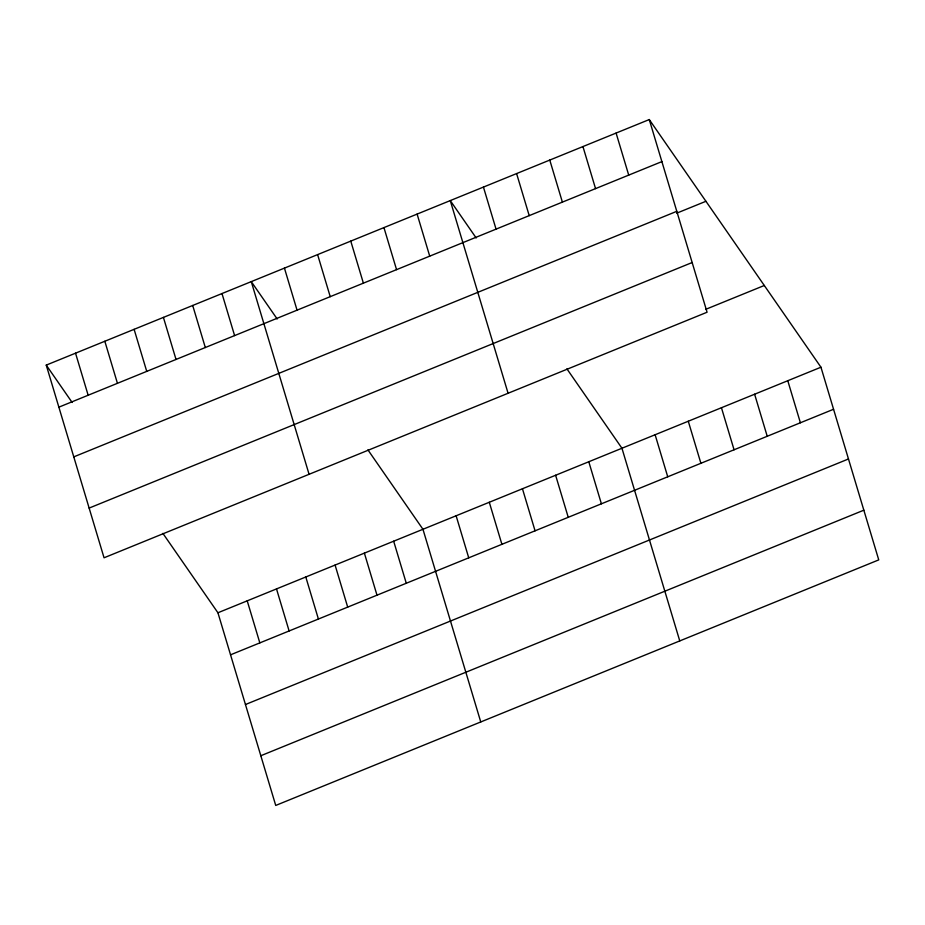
<?xml version="1.0" encoding="UTF-8"?>
<svg xmlns="http://www.w3.org/2000/svg" width="925" height="925" viewBox="0 0 925 925"><rect width="100%" height="100%" fill="white"/><g stroke="black" fill="none" stroke-linecap="round" stroke-linejoin="round"><path stroke-width="1.39" d="M649.269 119.556L707.07 312.234L104.051 557.787L46.25 365.109L649.269 119.556L820.949 367.213L878.75 559.891L275.731 805.444L217.93 612.766L162.892 533.378M58.865 407.162L661.884 161.609M73.78 456.869L676.799 211.316M676.73 213.166L705.925 201.292M89.147 508.079L692.154 262.527M705.914 309.262L764.293 285.49M217.93 612.766L820.949 367.213M230.545 654.819L833.564 409.266M245.46 704.526L848.468 458.973M260.815 755.737L863.834 510.184M476.167 237.956L450.267 200.586L508.079 393.264M566.909 368.855L621.947 448.243L679.759 640.921M277.176 318.986L251.276 281.628L309.077 474.294M367.919 449.885L422.956 529.273L480.757 721.951M46.25 365.109L72.15 402.467M787.776 380.718L800.391 422.771M754.615 394.223L767.23 436.276M721.442 407.728L734.068 449.781M616.096 133.061L628.722 175.114M688.281 421.233L700.896 463.286M582.935 146.566L595.55 188.619M655.12 434.738L667.734 476.791M549.774 160.071L562.388 202.124M516.601 173.576L529.216 215.629M588.786 461.748L601.4 503.801M483.44 187.081L496.054 229.134M555.613 475.253L568.239 517.306M522.452 488.758L535.066 530.811M417.106 214.091L429.72 256.144M489.29 502.263L501.905 544.316M383.944 227.596L396.559 269.649M456.118 515.768L468.732 557.821M350.772 241.113L363.386 283.154M317.61 254.618L330.225 296.659M393.668 541.206L406.283 583.259M284.438 268.123L297.052 310.164M364.381 553.127L376.995 595.18M335.081 565.059L347.696 607.112M221.988 293.549L234.603 335.602M305.793 576.98L318.408 619.033M192.701 305.481L205.315 347.522M276.506 588.913L289.12 630.966M163.413 317.402L176.028 359.455M247.218 600.834L259.832 642.887M134.113 329.335L146.74 371.376M104.826 341.256L117.44 383.308M75.538 353.188L88.152 395.229"/></g></svg>
